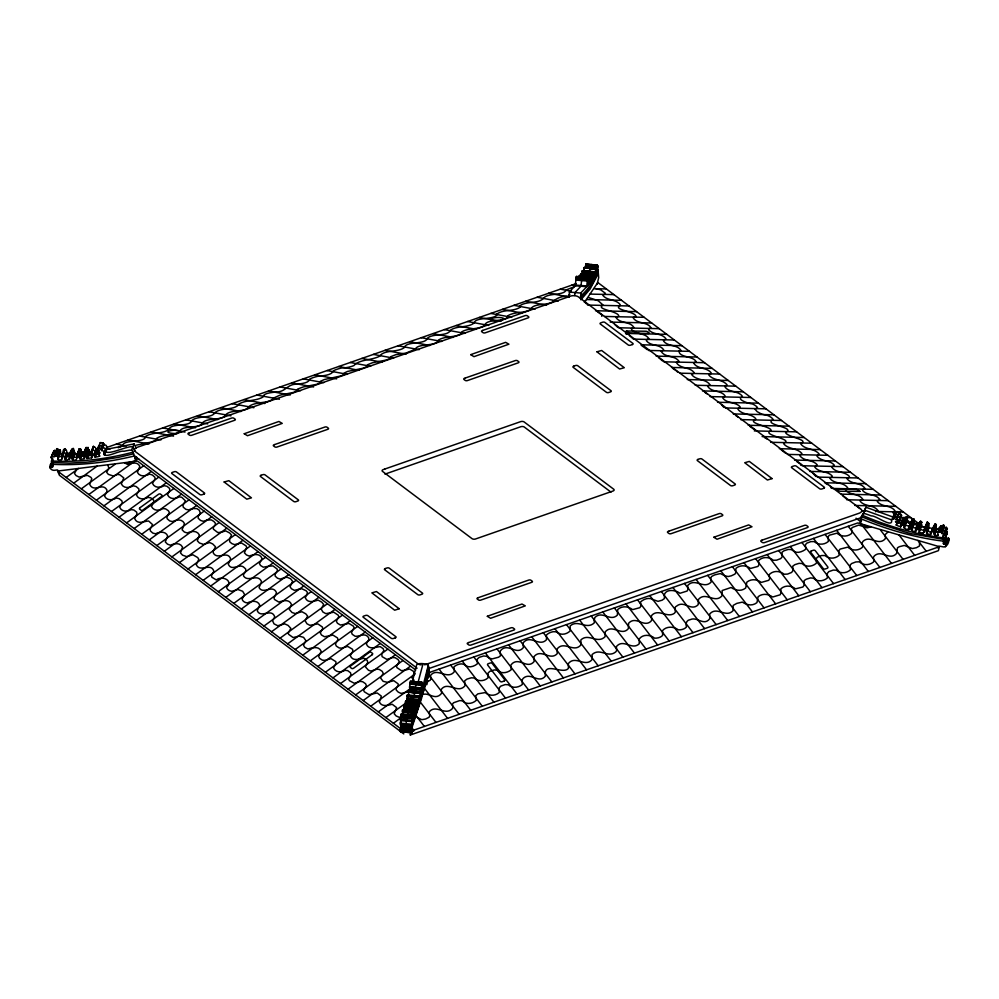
<?xml version="1.0" encoding="UTF-8"?>
<svg xmlns="http://www.w3.org/2000/svg" width="999" height="999" viewBox="0 0 999 999"><rect width="100%" height="100%" fill="white"/><g stroke="black" fill="none" stroke-linecap="round" stroke-linejoin="round"><path stroke-width="1.5" d="M413.211 718.631C413.486 713.136 412.662 717.494 412.562 715.446L400.961 714.372L400.849 716.47A4.908 0.937 -85.1 0 1 400.874 717.157L400.711 720.978A22.303 4.233 -85.1 0 1 400.611 721.54L400.574 721.765A4.233 0.799 -85.1 0 0 400.474 722.24L400.412 724.013A6.993 1.324 -85.1 0 0 400.487 724.487L400.636 725.574L412.337 726.385L411.95 732.654L413.536 729.307L413.648 731.256M402.522 714.847L402.622 711.937L414.173 712.886L413.249 718.443M407.13 700.062L407.292 699.075L418.843 700.374L418.706 701.048L407.068 700.074L407.093 701.735M405.569 701.423L405.557 703.658L417.095 704.645L417.095 702.409M590.896 268.132L591.645 264.498L591.695 265.16M595.691 270.592L595.691 268.893M918.568 524.975C921.777 515.934 922.027 527.372 916.757 527.26A9.778 8.242 22.5 0 0 916.807 527.884M593.843 271.94L593.656 277.984L592.769 279.62L592.532 274.6M95.067 455.369L94.006 455.482L97.353 449.4L95.08 457.167L97.577 456.743A40.897 34.478 22.5 0 0 99.875 456.106C99.813 454.87 95.979 454.17 99.95 453.184A14.997 12.637 22.5 0 1 99.95 452.622L96.304 451.985L99.388 450.462L97.84 448.464L100.687 448.676L101.611 450.524L103.284 450.986A2.048 1.723 22.5 0 1 103.933 451.536C101.985 460.939 119.368 449.85 123.951 451.273A213.424 179.945 22.5 0 1 129.945 450.099L132.28 450.437L134.465 456.168A91.808 77.41 22.5 0 1 135.564 460.789L131.094 461.963M97.515 449.063L99.413 447.789M99.5 445.229L98.739 445.804L99.4 446.191M413.998 712.637L414.148 710.639L402.622 709.652L402.522 710.551L414.061 711.45M417.445 702.697L405.606 701.148M418.931 695.941L418.668 697.09L407.08 696.141L407.38 694.929L418.931 695.941L419.23 700.549L420.229 696.927L419.942 691.633L420.929 694.342L421.441 692.319A40.897 7.767 -85.1 0 0 421.903 690.297L421.94 689.435L409.865 688.748L410.202 686.763M582.305 273.751L582.392 270.667L594.068 271.765C594.705 281.818 595.454 272.415 595.579 268.569L584.053 267.582L583.878 271.316M404.508 706.855L404.595 708.728M412.337 726.423L412.013 725.524A6.993 1.324 -85.1 0 1 411.938 724.987L412 723.226A4.233 0.799 -85.1 0 1 412.1 722.739L412.137 722.527A22.303 4.233 -85.1 0 0 412.237 721.965L412.4 718.206A4.908 0.937 -85.1 0 0 412.375 717.457L412.562 715.446M595.679 270.642C596.753 277.035 597.027 261.888 597.477 266.558A4.908 0.937 -85.1 0 0 597.502 267.257L598.026 265.709L597.839 269.842A22.303 4.233 -85.1 0 0 597.964 269.892L597.989 269.905A4.233 0.799 -85.1 0 1 598.114 269.892L598.264 271.154A6.993 1.324 -85.1 0 1 598.214 271.915L598.688 277.672L597.115 284.253M585.189 277.809L589.535 278.197L588.249 285.489A40.897 7.767 -85.1 0 1 587.737 285.826L587.624 282.979A14.997 2.847 -85.1 0 0 587.599 282.405L587.912 277.41L576.386 276.436L575.199 285.751L570.904 290.272A213.424 40.547 -85.1 0 0 569.592 291.646L568.893 297.115M584.278 269.131L584.053 267.582M587.912 277.41L586.725 286.725L582.429 291.246A213.424 40.547 -85.1 0 0 581.118 292.632L580.419 298.102M405.557 703.658L417.107 704.545C417.682 701.972 416.371 717.319 415.859 705.706L404.333 704.72L404.37 705.806M580.719 276.261L581.006 273.626L593.768 274.575M580.781 275.162L592.307 276.211L592.332 275.499L580.806 274.45L592.444 274.825M405.919 701.835L405.669 701.111M585.938 264.285L585.177 268.369M71.154 455.269L72.74 459.752M97.515 451.186L95.08 457.167M415.584 708.566L415.834 705.756L404.333 704.72L403.958 706.905L415.709 707.866L415.596 708.553L404.058 707.579L404.17 706.855L404.071 709.702M415.709 707.866L414.697 714.809L414.198 710.714M405.582 703.558L405.644 702.747L411.438 703.308M408.291 714.847L408.279 711.163M591.083 279.483L591.108 281.93L592.02 280.432A9.778 1.861 -85.1 0 1 591.97 279.483L592.307 276.136M415.559 708.041L404.058 707.579M920.866 523.001L921.553 524.475L919.092 532.392L923.251 533.204L925.511 528.071M921.553 524.475L919.092 532.392M570.342 629.62L570.292 630.744C567.469 633.903 561.588 635.689 558.016 632.742M405.656 705.606L405.669 702.747M412.013 725.524L400.487 724.487M85.452 454.82L88.262 447.564L85.577 455.107L86.364 455.507L88.886 449.637L89.96 451.848L86.838 458.416M408.379 710.152L408.291 710.963M417.52 703.234L417.869 703.883A9.778 1.861 -85.1 0 1 417.882 704.907L418.144 704.395M411.438 703.583L411.388 705.606M79.408 448.788L76.761 456.705L77.56 454.745M77.76 453.022C78.372 449.026 80.682 455.444 81.568 455.132A9.778 8.242 22.5 0 1 81.518 456.106L84.353 456.143M574.737 295.517L574.974 292.57L580.956 286.238L582.042 277.06M592.27 276.386L579.57 275.362L579.532 277.397M580.769 275.05L592.295 276.036M924.525 530.207C919.667 531.018 919.23 526.148 920.628 525.124C918.443 522.227 915.484 526.785 915.546 530.182A9.778 8.242 22.5 0 0 915.633 531.168C907.616 533.266 916.408 522.327 913.298 523.001M400.512 731.68L412.162 732.779L400.412 731.68L401.223 724.312M407.08 696.141L407.255 699.113M418.818 700.062L418.618 697.14M591.033 279.483L591.133 276.273L590.609 282.655L589.547 284.041L589.535 278.197M52.66 457.992L51.536 461.975A6.993 5.894 22.5 0 0 51.836 462.612L52.635 460.664M415.909 687.612L415.771 689.322L420.492 689.31M421.578 687.374L421.728 686.725A14.997 2.847 -85.1 0 0 421.853 687.287L421.453 689.772M800.711 465.272L800.773 464.385L796.553 461.388M72.165 449.001C67.92 463.686 68.644 450.886 72.989 448.526C76.336 450.162 65.784 462.325 73.514 448.576M71.616 449.625L72.477 450.124M78.322 455.219L80.594 449.263L79.77 448.751L77.348 454.595L79.633 458.042L82.78 452.21A9.778 8.242 22.5 0 1 82.73 453.184L80.257 459.365L84.515 458.753A1.324 1.111 22.5 0 1 84.178 458.166C85.727 457.604 83.167 455.007 84.316 453.359M405.969 701.86L406.131 703.308M924.112 532.192L924.637 528.196L927.072 522.265L928.458 522.927L925.598 530.019L927.109 533.853L931.105 534.565L930.656 533.341L934.452 524.975A2.048 1.723 22.5 0 1 934.564 524.65C935.301 522.277 937.424 526.436 935.539 525.911M402.522 710.614L402.597 712.212M575.324 285.065L586.863 285.951M409.84 710.551L409.952 707.704M413.124 696.041L412.849 698.301A3.322 0.637 -85.1 0 0 412.937 699.05L412.949 701.847M412.375 717.007L400.861 715.808M947.052 538.598C951.46 535.664 946.965 548.801 946.19 544.03C941.77 545.891 949.162 538.573 945.878 537.612A2.135 1.798 22.5 0 0 946.103 537.225L945.741 535.239A1.898 1.598 22.5 0 0 946.215 535.152L946.902 533.841L943.793 541.008A1.898 1.598 22.5 0 1 943.318 541.096L943.668 543.069A2.135 1.798 22.5 0 1 943.456 543.456L944.617 544.455M78.771 456.943L81.194 451.098L80.594 449.263M408.416 692.394L408.454 690.609L419.942 691.633M925.561 526.773L925.598 527.747M926.76 524.075L927.072 522.265M576.136 278.309L576.386 276.436M101.611 450.524L104.033 444.667L103.109 442.819L100.275 442.607L97.665 449.3M585.289 277.123L585.364 275.786L585.002 277.647M407.405 694.954L407.367 696.803M588.199 271.253L588.074 274.238M593.893 271.878L582.305 270.991M412.55 716.196L400.799 715.097M589.61 272.178L589.835 268.119M402.585 710.289L414.086 711.35M51.361 461.088L51.998 460.502A4.233 3.571 22.5 0 1 52.472 460.314L52.672 460.214A22.303 18.806 22.5 0 0 53.159 459.952L51.036 457.592L53.546 451.635A2.035 1.711 22.5 0 1 53.734 451.011L54.808 450.387L56.381 451.111M420.229 696.84L417.357 696.478M588.086 274.3L587.999 275.2M409.977 686.288L409.578 687.399L410.377 681.281L421.903 682.255L422.839 686.488L426.823 671.078A213.424 40.547 -85.1 0 1 428.047 666.321C429.957 663.473 416.158 662.3 416.521 665.334A213.424 40.547 -85.1 0 0 415.297 670.092L412.187 682.267M409.54 687.25L421.103 688.386L421.678 684.852L421.353 683.753L409.777 682.754M580.781 274.912L592.345 275.649M409.827 708.066L409.952 707.379M407.117 698.888L418.668 699.725M580.719 275.886L585.039 276.248M936.413 525.174L933.453 532.042L935.826 524.338M415.684 706.393L404.12 705.519L415.634 706.73M421.59 687.362L421.103 688.386M925.324 529.27L924.787 529.945M580.881 274.138L592.419 275.062M831.355 488.224L830.394 486.413M579.233 277.16L579.62 275.374M406.905 715.808L407.417 714.772M925.598 529.895L928.458 522.927M918.593 528.721L919.08 529.433L918.993 527.484L921.415 521.628L918.431 528.858L919.13 530.332M408.703 695.791L408.616 692.12L420.217 693.518M87.4 457.967L89.685 451.585L86.788 458.541L91.658 457.817L91.92 454.42L90.534 453.384L93.357 446.341L94.58 447.003A2.11 1.773 22.5 0 1 95.342 447.589L96.603 449.675M57.83 459.353C65.971 463.911 60.09 445.417 66.121 449.7A2.048 1.723 22.5 0 1 66.246 450.049C68.931 454.17 61.463 465.709 70.267 457.629M67.77 452.797L67.408 453.908L70.255 453.971M80.257 459.365L80.307 459.028A9.778 8.242 22.5 0 0 80.345 458.054L80.032 457.667M418.768 700.474L407.242 699.487L418.781 700.386M919.23 528.558L921.74 521.965L918.843 528.858M921.74 522.589L921.265 523.014M924.637 528.196C928.346 529.982 926.061 532.904 928.496 523.189M938.236 535.327C936.35 529.62 940.896 534.565 941.545 529.895M579.432 276.011L590.983 276.898M415.572 707.317L404.058 706.243M582.267 273.339L593.806 274.238M408.391 712.424L402.659 711.95M580.968 273.813L593.831 274.725M893.843 517.869L894.58 517.282C901.061 516.121 891.021 525.811 899.849 511.7L896.265 512.012L893.755 518.981L892.095 519.168A2.048 1.723 22.5 0 0 891.483 519.605C893.805 529.458 875.611 515.072 871.353 515.921A213.424 179.945 22.5 0 0 865.259 513.723L862.936 513.661L861.063 519.043A91.808 77.41 22.5 0 0 860.214 523.501L861.987 524.325M896.265 512.012L896.178 513.124L894.53 513.311A2.048 1.723 22.5 0 0 893.905 513.748L893.643 515.646M401.261 714.859L401.523 713.86L413.049 714.847M405.694 700.936L418.756 702.122L418.219 704.133M944.455 539.635A6.993 5.894 22.5 0 0 944.704 539.035L944.167 537.487A4.233 3.571 22.5 0 0 943.68 537.2L943.468 537.075A22.303 18.806 22.5 0 1 942.969 536.725L944.879 534.602A2.035 1.711 22.5 0 0 944.654 533.941L941.657 533.416A4.908 4.133 22.5 0 1 941.657 532.729L943.705 525.137L940.733 531.843M586.513 276.211L586.675 274.325M410.065 690.709A40.897 7.767 -85.1 0 0 410.377 689.31L410.414 688.448L421.403 689.61M592.245 277.247L579.383 276.111M910.813 528.346L914.322 519.105L910.813 528.833L911.837 528.858L914.272 523.001M912.661 520.204L911.45 523.139L910.926 521.715L913.261 522.052L912.736 523.826A3.322 2.81 22.5 0 1 912.474 524.687C911.338 526.098 913.086 525.449 912.924 526.723A1.324 1.111 22.5 0 1 912.611 527.247L916.682 528.521M79.158 448.901L76.548 455.806M408.429 691.72L419.992 692.544M70.23 455.282L69.455 459.577M428.396 664.997C425.462 684.902 418.743 704.832 411.913 723.988M76.848 456.655C77.897 456.218 76.698 462.225 72.777 459.777L75.2 453.933L77.323 453.871M428.758 666.495L420.679 699.425A199.251 37.862 -85.1 0 1 418.968 705.344L412.088 725.212M79.383 450.312L79.133 449.175M415.447 687.399L416.146 681.768L416.371 682.717M422.177 695.878L429.458 672.439L857.804 522.939L939.385 546.69L938.423 550.661L410.302 735.002L410.939 732.354M428.546 677.697L429.108 675.411M426.823 684.727L427.772 680.856M428.946 667.969L421.628 698.164L412.387 726.273M412.3 727.409L400.774 726.435M417.957 682.754L422.777 664.785M902.047 524.862L902.646 523.401A2.11 1.773 22.5 0 1 903.383 522.939C905.693 524.063 907.354 521.79 907.005 517.37C905.269 518.244 900.324 530.581 909.102 529.57M903.258 521.928L903.87 520.479A2.11 1.773 22.5 0 1 904.607 520.017L905.856 519.58L905.693 521.278M904.445 519.08C897.202 520.429 902.06 533.229 905.082 517.557A2.11 1.773 22.5 0 1 905.818 517.082L907.017 516.633L904.582 522.489M418.606 701.061L418.718 702.035M408.067 698.239L407.692 699.575L407.679 697.664M421.353 683.753L421.903 682.255M860.913 517.007L859.764 521.028L856.018 518.219M941.558 532.167L944.043 525.349M69.568 455.706L70.242 456.181L69.418 457.242M907.492 517.944L906.655 518.369M410.302 735.002L411.201 732.067M942.669 536.525L943.88 533.591M413.986 711.975L402.46 710.988L413.973 712.037M70.692 453.059C73.014 447.852 71.791 460.214 77.51 456.78M410.065 684.153L421.59 685.139M592.719 274.9L580.894 273.888M91.658 457.817L92.47 455.869M864.023 511.101L865.958 507.267L867.694 507.867A213.424 179.945 22.5 0 1 873.775 510.077L892.994 517.007M51.811 462.662L52.235 463.948L53.484 464.248M943.431 543.518L945.853 537.674M404.907 708.828L405.132 708.166M65.322 448.638L62.138 455.307L65.147 449.038M909.04 529.433C908.103 526.111 912.05 523.738 912.199 518.731C916.545 518.668 912.961 527.36 909.777 524.587M56.144 455.432C56.194 449.587 61.876 447.252 60.315 453.583M401.024 721.266L400.387 723.001M401.049 730.956L400.587 731.855M400.562 724.238L401.136 722.714M911.525 527.897L913.685 521.765M913.948 522.052L913.161 522.827M900.599 524.962L900.711 526.885L898.151 525.924A40.897 34.478 22.5 0 1 895.816 524.887C898.663 524.475 904.245 508.179 897.864 515.559M914.347 523.126L914.135 523.788A1.324 1.111 22.5 0 1 913.823 524.313L918.069 525.324A9.778 8.242 22.5 0 1 917.969 524.338L918.069 523.888M905.044 523.838L903.708 524.762M400.786 726.373L412.325 727.322M51.036 457.592L51.111 457.592A2.035 1.711 22.5 0 1 51.311 456.855L54.495 450.399M52.06 456.243L54.258 456.893A4.908 4.133 22.5 0 0 54.258 456.156L56.955 448.613L57.717 449.25L55.132 455.432L55.744 456.418L57.842 455.769L57.892 459.44L60.302 453.521L62.987 453.671M54.72 454.632L57.38 448.638M55.132 455.432L57.567 448.751M59.478 473.576C58.067 472.714 58.953 468.856 55.944 470.117C50.287 471.615 47.652 465.971 52.348 461.863M55.257 454.77L57.692 448.913M50.025 467.894L52.547 461.825M50.325 466.733L51.923 467.432L53.147 464.51M57.505 455.494L59.94 449.637M62.075 456.006L64.798 449.213M62.4 456.855L63.611 453.933M61.563 459.503L62.325 457.642M62.974 454.557L63.686 455.544A2.048 1.723 22.5 0 1 63.824 455.894L64.798 458.529L67.32 452.647M64.798 458.529L67.695 452.647M64.96 459.802L66.558 455.719L65.035 452.972A2.048 1.723 22.5 0 0 64.898 452.622L63.699 452.072M66.571 455.894L67.383 453.946M69.306 455.669L71.728 449.812M69.181 455.469L72.715 448.726M69.555 456.356L70.417 454.42M70.779 453.434L72.04 450.524M69.955 454.782L73.114 448.439M70.617 454.295L73.289 448.613M71.404 457.13L73.576 449.687M71.641 457.005L73.938 450.686M71.853 458.616L74.7 452.497L74.088 450.824M71.891 458.853L74.7 452.497M77.61 454.508L80.107 448.676M77.735 454.695L80.17 448.851M76.748 457.592L77.56 455.644M77.91 454.82L80.444 448.976M78.159 454.895L80.544 448.988M78.397 455.569L80.844 449.538M78.559 455.681L80.994 449.837L78.559 455.956M78.571 456.343L81.181 450.237M78.846 456.531L81.269 450.686M79.371 457.892L81.793 452.035L81.194 451.098M79.633 458.042L82.642 451.748M80.32 457.754L82.742 451.91M83.566 453.658L86.001 447.577L88.262 447.564M82.692 453.509L83.716 453.434L86.151 447.577M85.902 453.484L84.328 453.733L86.751 447.877M84.553 453.883L87.15 447.864M84.328 457.617L85.14 455.669M84.391 457.629L85.24 455.644M85.864 455.469L88.324 447.639M86.126 455.631L88.786 449.65M87.462 457.53L86.601 455.606L89.036 449.75M90.659 453.608L91.471 451.66M92.345 451.011L93.406 447.34M90.784 453.846L93.469 447.215M91.746 457.679L92.557 455.731M94.006 455.482L96.066 449.238M96.304 451.985L98.739 445.804M97.615 454.22L98.501 452.21L97.715 454.17M100.687 448.676L103.109 442.819M98.651 454.12L99.463 452.172M101.461 449.388L103.896 443.544M103.759 454.57L106.818 447.352L106.356 445.679A2.048 1.723 22.5 0 0 105.719 445.142L104.033 444.667M104.47 455.044L106.905 449.2L126.374 445.429A213.424 179.945 22.5 0 1 132.38 444.243L134.091 443.943L136.239 448.126M131.656 449.8L134.091 443.943M135.34 460.939L136.776 457.854A91.808 77.41 22.5 0 0 136.576 456.93M135.564 460.789L136.776 457.854M865.958 507.267L863.498 513.186A91.808 77.41 22.5 0 0 863.074 515.172M860.214 523.501L861.438 520.566A91.808 77.41 22.5 0 1 861.575 519.68M893.755 518.981L897.015 511.426M896.328 519.48L897.139 517.532M897.976 523.389L896.94 523.101L898.113 520.991M897.876 523.314L898.551 520.279M899.5 519.418L899.762 517.357M896.94 523.101L895.566 521.94A14.997 12.637 22.5 0 0 895.541 521.366L899.025 521.578L901.573 515.172M900.711 526.885L901.51 524.937M901.51 525.287L904.095 519.405M904.582 523.476L906.955 517.494M904.869 524.125L907.429 518.044M904.107 527.897L906.592 519.617M904.17 528.009L906.493 522.002M908.303 528.596L911.687 520.704L912.549 520.479M908.566 528.384L910.589 523.513M910.976 522.689L911.787 520.741L910.876 523.039M909.402 526.648L910.464 523.638L909.664 525.961M909.852 526.635L910.663 524.687M910.988 525.174L913.336 519.218M911.138 525.249L913.461 519.38M911.3 525.149L913.835 519.28M910.876 528.858L913.81 521.903M911.463 529.058L913.948 523.214L918.481 523.364M918.181 527.147L920.529 521.241L916.258 530.294L918.256 523.988M915.708 531.505L918.693 524.438M916.52 530.182L920.042 521.478M920.953 521.278L918.368 527.222M919.08 529.433L921.415 523.513M924.874 528.196L927.472 522.202M923.675 531.855L927.534 522.215M925.761 527.085L923.201 533.166M924.874 529.807L928.009 522.627M925.723 528.533L928.096 522.639M925.798 528.671L928.221 522.814M926.31 529.682L929.045 523.713M926.473 531.218C929.307 528.209 927.721 524.35 928.67 523.813M926.572 533.566L928.995 527.722L928.895 525.374M930.656 533.341L933.328 527.347M930.906 533.204L933.615 527.46M931.193 533.316L932.03 530.831A2.048 1.723 22.5 0 1 932.142 530.506L935.314 523.726M933.391 530.194L935.576 524.263M933.453 530.869L936.15 524.675M933.703 530.844L936.213 524.687M938.198 535.339C929.919 536.588 939.035 529.557 935.501 526.161M934.552 534.94L936.538 528.571M938.348 531.505C937.224 525.262 946.165 524.4 941.77 528.933M940.571 531.755L943.281 525.087M941.682 533.466L944.08 527.559A4.908 4.133 22.5 0 1 944.08 526.873L943.968 526.236M943.855 533.191L946.29 527.335L947.089 528.084A2.035 1.711 22.5 0 1 947.314 528.746L944.892 534.702M944.167 540.022L943.356 541.97L944.305 540.059M945.566 530.993A22.303 18.806 22.5 0 0 945.903 531.218L946.016 531.293A4.233 3.571 22.5 0 1 946.59 531.63L947.264 532.33L944.879 540.147A2.135 1.798 22.5 0 1 944.667 540.534L945.841 541.533L947.551 541.271L946.627 543.781L949.038 539.31M943.481 543.956L945.903 538.099M943.58 543.993L946.003 538.136M945.991 543.956L948.413 538.099M946.19 544.03L948.613 538.174M938.148 548.201C937.649 543.056 945.866 550.349 946.265 544.53M411.401 703.246L411.326 704.145L411.476 701.398L405.881 701.335M598.151 272.003L591.083 285.751A199.251 37.862 -85.1 0 1 589.285 288.261L580.469 297.827M598.239 270.142C593.831 279.608 588.923 289.473 580.506 296.004M597.939 274.3L590.084 289.086L580.894 299.812M911.263 527.622L911.912 525.424M56.643 448.776L56.656 450.099M54.158 454.745L55.145 454.595M406.593 732.005L406.256 724.974A6.993 1.324 -85.1 0 1 406.181 724.5L406.243 722.739A4.233 0.799 -85.1 0 1 406.331 722.252L406.381 722.04A22.303 4.233 -85.1 0 0 406.468 721.478L406.643 717.657A4.908 0.937 -85.1 0 0 406.618 716.97L406.73 714.859L406.88 715.696M933.153 527.347L933.541 528.708L929.107 527.772M584.14 267.957L595.804 269.031M862.274 516.121L864.734 510.202L891.77 519.93M582.504 270.804L582.792 274.188M86.001 447.577L86.426 448.514M898.551 512.787L899.849 511.7M901.597 515.509L900.449 515.297M899.025 521.578L896.54 519.355M273.489 398.114L279.882 395.179L293.519 392.407L297.19 390.846L297.59 389.073L303.284 386.938L317.22 384.215L320.529 382.729L320.329 381.356L324.338 379.533L340.896 375.949L344.305 374.413L344.081 373.102L347.565 371.428L362.912 368.269L367.07 366.608L367.395 364.835L372.19 362.837L386.338 360.015L390.484 358.291L390.709 356.718L395.704 354.72L405.994 353.059L415.284 349.275C417.669 342.969 435.314 346.928 438.324 340.547L438.536 339.947C445.729 335.739 454.607 337.974 461.713 333.454L461.625 331.955C468.756 327.51 477.834 330.07 484.827 325.249C486.113 318.768 502.972 322.09 507.692 317.27L507.717 315.809C514.922 311.376 523.851 313.686 531.043 309.253L531.068 308.703C533.866 303.259 546.528 305.494 552.235 302.11C555.719 299.2 559.952 296.228 566.071 296.416M229.608 538.761L229.695 541.783L231.88 543.606L234.528 544.63L238.249 543.668M291.833 583.441L292.595 581.293L290.597 578.746L287.038 577.235L284.328 577.759M584.515 302.21L597.814 282.517L924.974 528.234M57.655 449.6L58.167 450.561M306.668 594.992L307.492 592.532L306.144 590.784L301.686 588.686L299.35 589.148M261.251 560.414L261.988 558.429C259.977 552.897 253.409 554.408 249.226 556.068L246.478 554.982L244.393 552.809L246.741 547.415L246.104 545.916L241.633 543.056L238.286 543.631M932.754 529.895L933.241 527.909A2.048 1.723 22.5 0 1 933.353 527.584L934.102 526.66L934.614 527.26M51.923 467.432L53.047 466.633A2.135 1.798 22.5 0 1 52.81 466.208L53.047 464.285A1.898 1.598 22.5 0 1 52.572 464.11L51.548 463.811L51.436 465.147M76.486 469.792L74.45 473.439L76.086 475.574L79.058 477.06L87.375 475.337L90.872 477.31L91.833 478.658L89.66 484.153L90.547 485.851C95.192 491.858 102.81 482.517 106.868 489.922L106.93 491.733L104.483 496.003C106.856 500.924 112.462 500.274 116.408 498.014L119.181 498.663L121.89 500.886L122.29 502.697L119.618 507.042C121.428 511.9 127.285 511.975 131.119 509.627L133.779 509.965L136.651 512.137L137 514.11L134.628 518.518C137.437 525.112 143.881 521.128 148.626 521.016L152.585 524.612L150.187 529.083L150.35 530.906L152.797 533.079L155.532 533.803C159.49 531.68 165.672 530.993 167.707 536.001L165.272 541.92L167.495 544.168L170.317 545.179C174.438 543.506 179.832 542.257 182.555 547.102L180.507 552.971L182.58 555.182L186.713 556.618L192.894 554.782L197.702 557.567L198.826 559.365L196.241 564.522C199.875 573.276 210.789 561.813 213.911 571.303L211.476 575.611L211.838 577.185L216.271 579.932C222.003 575.249 233.891 580.606 226.573 587.35A10.739 6.756 -23.2 0 0 231.805 591.296L237.937 589.497L242.657 591.271L244.63 594.517L242.095 599.025A10.739 6.756 -23.2 0 0 247.352 602.946C251.336 600.799 257.754 600.049 259.777 605.194L257.218 610.689C260.951 618.98 271.591 607.38 274.762 616.945L272.527 620.666L274.001 623.838L277.734 625.736L284.765 623.9L288.112 625.411L290.859 628.371L288.286 632.904L288.549 634.278L293.107 637.549L299.126 636.088L303.571 637.362L305.956 640.734L303.496 645.204L304.807 647.315L307.817 648.975C312.175 647.901 319.006 645.604 321.203 651.36L318.631 656.306L319.58 658.341L322.477 660.189L324.95 660.339L331.031 658.641L335.839 661.625L336.051 663.511L333.479 667.869C335.527 672.464 341.171 672.789 344.98 670.317L347.652 670.616L350.537 672.777L350.961 674.75L348.589 679.145L349.45 680.706L354.27 683.279L360.189 681.38L362.637 681.705L365.597 683.741L366.433 685.801L363.636 690.197L364.298 691.77L368.968 694.655L377.222 692.981L381.306 696.103L380.482 699.125M932.542 530.257C926.972 536.987 928.221 522.552 925.848 526.023M943.106 525.162L943.156 525.998M940.559 531.156L941.67 531.318M63.536 452.235L63.449 453.658M291.795 583.466L290.022 586.7L291.446 588.748L294.355 590.334L299.3 589.185M261.201 560.451L259.403 563.473L260.502 565.471L263.311 567.195L268.606 566.233M306.618 595.017L305.244 597.752C307.779 603.646 313.798 601.298 318.169 600.112L321.828 602.197L323.688 604.47L321.129 608.978L322.914 612.025L325.836 613.636L333.791 612.225L338.311 615.259L338.786 616.77L336.313 621.203L337.45 623.264L340.434 625.049L348.926 623.426L353.421 626.186L354.058 627.784L351.473 632.305L352.247 634.303L355.107 636.238C359.652 636.863 364.922 632.192 368.519 637.549L368.943 639.472L366.283 643.831C368.818 650.349 375.474 647.065 380.157 646.615L383.154 648.638L383.853 650.636L381.718 653.796L382.093 656.63L386.85 659.39L392.757 657.542L395.129 657.704L398.089 659.54L399.275 661.65L396.478 666.096L396.915 667.619L401.473 670.716L404.895 670.217M903.233 522.015L901.872 521.965L901.885 523.064M90.534 453.384L90.872 452.21L92.158 452.859A2.11 1.773 22.5 0 1 92.919 453.446L93.644 455.094M380.457 699.15L379.295 701.935C381.88 707.329 387.837 705.331 392.22 704.27L396.64 707.617L394.18 713.748L396.141 715.958L399.001 717.207L401.323 716.907M229.67 538.723L231.543 535.052L229.745 533.041L225.737 530.906L221.216 532.255M941.582 529.02C941.682 530.182 937.599 527.06 939.285 531.018M584.353 302.048L585.664 300.774M903.084 519.03L903.133 521.028L900.586 520.079A40.897 34.478 22.5 0 1 899.849 519.755M945.366 546.753L946.515 545.267M912.199 518.731L912.636 519.892M64.46 449.45L64.448 450.099M66.159 477.485L78.621 468.431M73.714 483.166L97.153 466.108M81.281 488.848L115.06 464.273M88.836 494.517L134.191 461.526M96.379 500.187L143.719 465.746M103.921 505.856L151.261 471.416M111.488 511.538L158.829 477.097M119.043 517.207L166.383 482.767M126.598 522.877L173.926 488.436M134.141 528.546L181.481 494.105M141.721 534.24L189.048 499.8M149.263 539.897L196.603 505.457M156.806 545.566L204.146 511.126M164.36 551.248L211.701 516.808M171.903 556.905L219.243 522.477M179.47 562.599L226.81 528.159M188.024 569.018L235.364 534.577M195.592 574.7L242.932 540.259M203.134 580.369L250.474 545.929M210.702 586.038L258.029 551.598M218.232 591.708L265.572 557.267M225.786 597.377L273.127 562.937M233.766 603.371L281.106 568.931M241.321 609.04L288.661 574.6M248.863 614.71L296.204 580.269M256.418 620.379L303.758 585.951M263.961 626.048L311.301 591.608M271.541 631.743L318.868 597.302M280.082 638.161L327.422 603.721M287.65 643.843L334.99 609.402M295.192 649.512L342.532 615.072M302.759 655.182L350.087 620.741M310.289 660.851L357.63 626.41M317.844 666.52L365.184 632.08M325.412 672.202L372.752 637.762M332.967 677.871L380.294 643.431M340.522 683.553L387.849 649.113M348.064 689.21L395.404 654.782M355.632 694.904L402.972 660.464M363.174 700.561L410.514 666.121M370.716 706.231L415.222 673.863M378.271 711.912L410.876 688.186M385.839 717.594L405.582 703.234M393.394 723.264L400.861 717.831M897.639 515.234L898.638 514.635L895.803 514.36L894.967 516.058L893.306 516.246A2.048 1.723 22.5 0 0 892.694 516.683L892.557 518.843M568.968 295.017L569.855 294.468M55.469 453.958L53.596 453.309L52.522 453.933A2.035 1.711 22.5 0 0 52.335 454.557L52.672 454.957M887.699 532.242L884.927 534.815L885.589 537.549L884.952 539.123C877.746 546.303 870.304 534.515 862.961 541.383L862.05 543.081L862.886 546.166L862.137 547.552C857.679 551.098 851.935 550.686 847.789 547.152L840.147 549.075L838.81 550.711L839.16 555.307C835.102 558.916 829.02 559.14 824.949 555.556L821.74 555.519L817.407 557.13L816.046 558.941L816.658 562.275L815.996 563.536C811.912 566.858 805.956 567.32 802.085 563.536L799.088 563.336L794.892 564.647L792.806 566.108L792.869 570.754L791.583 572.464L787.587 574.075L784.215 574.238C780.007 570.941 774.225 570.317 769.854 573.938L769.118 575.324L769.73 578.546L768.768 580.294L761.35 582.405C757.03 579.258 751.385 578.583 746.877 582.092L745.679 588.024C740.958 591.77 735.514 590.397 731.093 587.499L722.177 590.521L722.09 595.679C715.022 604.183 705.719 591.108 698.488 599.375L698.176 604.682C691.196 611.863 684.165 599.987 676.798 605.981C673.963 606.992 675.124 609.877 675.424 611.925L674.375 613.311C667.02 618.556 658.079 607.804 651.36 615.771L651.673 620.104L650.786 621.453C643.481 627.809 635.913 615.284 628.583 623.289L628.359 628.646C621.403 636.838 612.399 623.351 605.182 631.917L605.044 636.75C597.34 644.38 588.548 632.642 580.856 639.934L581.018 644.717C574.163 653.583 564.11 640.134 557.105 648.975L557.23 653.646C550.024 661.4 541.071 647.926 533.953 656.718L534.128 661.525C527.422 669.617 519.742 657.292 512.337 663.423L510.839 665.184L511.163 669.792C507.267 673.101 501.098 674.038 497.227 670.217L494.23 669.929L489.772 671.378L487.987 673.164L488.049 677.809C484.078 681.505 478.046 681.643 474.1 678.009L471.341 677.797L466.97 679.095L464.622 680.893L465.109 685.589C458.104 694.617 447.564 680.419 441.146 689.622L441.708 692.844L440.709 694.367C434.79 700.037 429.545 692.944 423.514 694.255M601.798 316.346L602.022 315.022L597.452 311.763M947.389 528.871L946.49 529.308M898.551 520.816L899.088 520.392M899.6 517.981L900.299 517.457M426.873 681.917L430.132 680.307L430.994 678.796L430.432 675.624C436.938 666.583 447.452 680.719 454.42 671.565L453.946 666.857C457.055 664.223 462.3 662.424 465.684 665.509M918.568 525.099L917.07 529.333M945.766 532.005L946.09 531.668A2.035 1.711 22.5 0 0 945.866 531.006L942.869 530.494A4.908 4.133 22.5 0 1 942.869 529.795C943.543 528.596 941.52 527.11 941.945 528.921M404.982 670.167L409.602 668.98L413.461 671.328L414.323 673.713L412.237 676.66L412.187 678.234L414.061 680.282M940.771 525.649L940.496 528.096M192.233 508.641L188.524 509.915L185.839 509.315L183.254 507.18L182.967 505.319L185.414 500.861L181.706 497.24L179.108 496.89C175.275 499.263 169.755 499.475 167.495 494.792L169.743 490.422L169.63 488.486L166.945 486.251L164.248 485.701C160.302 487.849 154.57 488.261 152.46 483.341L155.045 479.008L154.87 477.247L152.435 475.037L149.588 474.113C145.542 476.048 140.047 477.322 137.375 472.352L139.848 466.371C137.075 460.876 131.643 463.673 127.373 464.31L124.625 462.899M207.243 520.042L203.309 521.303L200.524 520.429L198.164 518.194L198.189 516.358L200.349 513.386L199.3 510.227L196.828 508.578L192.27 508.616M897.626 516.483L900.361 518.094L899.712 518.381M284.29 577.784L280.17 579.07L277.485 578.221L275.187 576.123L275.062 574.363L277.472 570.541L277.098 569.005L272.964 565.896L268.644 566.196M70.38 456.755L66.171 456.868M909.165 523.264L909.939 522.477L907.092 519.842M118.244 447.802L122.74 445.716C123.152 438.823 145.33 443.544 145.654 436.363C152.735 431.83 161.726 434.228 168.731 429.707C170.854 422.34 189.785 427.659 191.983 420.417C197.702 415.372 211.9 418.793 215.135 412.437C221.803 407.305 232.68 410.552 238.599 404.882M207.293 520.004L211.376 519.917L213.873 521.466L215.409 523.301L215.359 524.75L213.361 527.46L213.374 529.158L217.757 532.529L221.054 532.342M106.606 447.515L576.261 283.591M384.94 474.138L520.879 426.698A2.635 1.324 -1.6 0 1 524.113 426.91L610.963 492.107M428.321 668.731L859.752 518.131A5.982 3.009 -1.6 0 0 861.962 515.546M412.712 730.519L939.385 546.69M136.251 445.179L151.398 442.07L156.855 439.735L156.606 438.336C163.686 433.866 172.69 436.288 179.633 431.693C181.756 424.388 200.724 429.657 202.872 422.415C208.366 417.22 223.314 421.041 226.011 414.423C231.631 409.153 245.891 412.849 249.101 406.418C255.669 401.198 269.418 403.971 273.501 398.126M875.524 511.75L877.971 510.551C873.663 504.47 865.047 506.918 860.364 501.486L860.127 500.499L862.849 499.363C858.853 493.194 850.274 495.454 845.604 490.309L845.416 489.273L847.814 487.987C843.518 481.555 834.078 484.44 829.769 478.159L832.292 476.898L832.117 475.911C827.459 470.641 818.943 472.939 814.709 466.97L817.17 464.785C812.624 459.328 804.108 461.588 799.799 455.669L801.947 453.558C797.152 447.777 788.211 449.587 783.591 443.631L783.79 442.994C794.555 439.348 760.763 434.952 770.716 430.856L771.016 430.282C771.49 426.66 745.654 422.989 755.806 419.33L755.656 418.531C750.911 413.174 741.42 415.134 737.712 408.803L740.234 407.005C735.714 401.373 726.81 404.021 722.627 397.777L725.274 396.203C721.365 389.785 711.563 392.807 707.617 386.188L710.064 384.79C705.544 378.434 696.078 380.694 691.495 374.4L694.168 373.139L693.93 372.377C689.472 366.583 680.182 369.093 676.41 362.562L678.983 361.313C674.837 354.982 665.022 358.029 661.138 351.323L663.823 350.062C660.002 343.856 651.086 346.503 646.603 340.971L646.278 339.885L649 338.748C645.067 332.617 636.688 334.702 631.93 329.895L631.38 328.696L633.89 327.435C629.795 320.816 619.954 323.988 615.921 317.37L618.818 316.271C618.993 311.051 594.617 309.428 603.071 305.057L598.214 300.736L588.586 297.515M679.07 351.124C678.858 357.704 693.281 355.756 696.128 361.663L693.568 362.924C697.302 369.48 706.618 366.97 711.076 372.739L711.313 373.514L708.653 374.762C713.186 380.956 722.327 378.896 727.072 384.852L724.75 386.526C728.708 393.057 738.086 390.284 742.394 396.291L742.07 396.903C735.689 399.45 749.412 403.883 752.259 403.871A10.739 3.409 16 0 1 757.529 407.804L754.894 409.066L757.192 411.675L761.588 414.086L767.806 415.534A10.739 3.409 16 0 1 773.039 419.468L772.489 419.967C764.997 424.2 787.437 426.673 787.786 430.094L788.136 431.006L785.601 432.205C785.439 436.763 809.764 439.697 801.136 443.281L800.686 443.831C805.119 450.049 814.347 448.052 819.105 453.958L816.957 456.081C821.303 461.963 829.832 459.702 834.34 465.209L831.805 467.195C835.888 473.214 844.654 471.141 849.275 476.323L849.412 477.285L846.927 478.571C851.298 484.802 860.726 481.93 864.984 488.411L862.524 489.685L862.861 490.796C867.544 495.816 876.098 493.581 879.994 499.787L877.234 500.911L877.621 501.96C882.329 507.28 890.933 504.832 895.141 511.001L892.594 512.162L894.629 514.81M574.338 286.663L566.308 289.897C563.573 296.154 547.427 292.445 543.419 298.426M133.142 452.147C106.581 459.178 78.971 462.375 51.498 460.964M133.554 453.821L118.119 457.455L93.444 461.326A199.251 167.994 22.5 0 1 85.19 462.325L69.381 463.074L52.16 462.562M135.052 458.379L136.551 458.017M98.789 453.821C95.579 454.895 96.191 452.285 94.131 450.524A2.11 1.773 22.5 0 0 93.369 449.925L92.145 449.263L91.871 450.686M127.298 462.849L129.833 462.262M877.122 511.451L903.383 512.012M870.791 526.985L866.957 527.834L862.999 526.398M134.365 455.981C107.904 462.412 80.657 465.646 53.422 464.348M408.566 690.684L409.103 692.12M93.357 446.341L93.406 447.077M679.083 351.124L680.981 350.412C677.085 344.218 668.156 346.865 663.673 341.246L663.473 340.234L666.133 339.061C662.1 332.967 653.708 335.09 648.963 330.145L648.563 329.021L651.036 327.759C646.877 321.191 637 324.375 633.091 317.67L635.976 316.571C636.026 311.463 611.863 309.79 620.204 305.457L620.317 304.832C616.096 298.826 607.28 301.024 602.872 295.417L605.444 293.331L600.611 289.785L595.579 288.611M97.502 451.423L98.377 451.261M569.305 296.029L566.121 296.416M91.558 452.335L89.211 452.697M92.395 454.932C87.163 457.192 89.061 453.983 86.676 451.573C88.124 450.099 83.117 450.212 85.39 452.01M135.652 459.178L138.699 458.741M402.56 731.093L403.758 733.903L59.403 475.262L57.605 471.066L137.475 461.051L415.721 670.029M408.416 691.77L401.049 693.418L398.276 692.132L396.216 690.034L396.166 688.423L398.289 685.426L398.077 683.803L393.756 680.681L387.525 682.367L383.141 681.33L380.444 677.834L383.254 673.426L382.217 671.328L379.245 669.405L376.848 669.18L370.929 671.066L368.469 670.242L365.372 666.82L367.794 662.387L367.22 660.401L364.273 658.316C359.553 658.541 352.897 662.15 350.262 655.556L352.897 651.198L352.547 649.275L347.714 646.415L341.67 648.139L339.198 647.964L336.313 646.078L335.427 644.055L338.024 639.497L337.45 637.911L332.979 635.102L324.5 636.738L321.503 635.014L320.279 632.929L322.764 628.483L322.327 626.972L317.819 623.9L309.852 625.312L306.93 623.738L305.082 620.679L307.655 616.133L305.806 613.861L301.96 611.738L295.229 613.561L292.033 612.512L289.198 609.315L291.558 604.67C289.423 598.838 283.117 600.611 278.796 602.085L274.475 599.462L273.988 597.926L276.523 592.769C272.739 583.678 263.237 595.129 259.041 587.549L261.463 582.03L261.139 580.781C257.08 573.638 248.052 582.529 243.606 576.086L243.444 574.6C244.93 572.689 247.602 569.68 244.368 567.732C239.523 562.499 231.743 572.14 228.259 564.123L230.707 559.003C227.472 549.787 217.432 560.689 213.262 552.872L213.299 550.836L215.559 546.84L212.75 543.968L209.703 542.557L203.521 544.393L199.413 542.981L197.315 540.796L199.363 534.927C196.716 530.069 191.284 531.218 187.188 532.966L184.378 532.03L182.093 529.795L184.453 523.538C182.018 518.593 176.386 519.705 172.377 521.59L169.655 520.904L167.158 518.743L166.958 516.908L169.38 512.475L168.394 510.764L165.584 508.853L162.999 508.566C159.191 510.976 153.621 511.088 151.448 506.406L153.759 501.998L153.546 500.049L150.774 497.839L148.089 497.377C144.193 499.6 138.386 499.837 136.413 494.917L139.048 490.584L138.786 488.798L136.226 486.575L133.416 485.776C129.383 487.849 123.864 488.873 121.304 483.916L123.764 477.897L119.605 474.65L117.407 474.475L113.337 475.999L108.342 474.375L106.656 472.302L108.891 468.194L107.904 465.284M593.656 288.661L606.368 288.936M589.984 294.093L613.923 294.618M587 299.55L621.49 300.299M587.524 305.07L629.045 305.969M595.479 310.751L636.588 311.638M604.595 316.446L644.13 317.307M610.189 322.09L651.698 322.989M618.418 327.772L659.253 328.659M626.136 333.441L666.795 334.328M633.266 339.111L674.35 339.997M641.208 344.805L681.917 345.691M648.563 350.462L689.472 351.348M656.143 356.131L697.015 357.018M663.748 361.813L704.57 362.699M671.54 367.482L712.112 368.369M680.194 373.189L719.68 374.051M687.262 379.57L728.234 380.469M695.229 385.264L735.801 386.151M702.522 390.934L743.343 391.82M710.039 396.603L750.898 397.502M717.544 402.272L758.441 403.159M725.286 407.942L765.996 408.828M733.266 413.936L773.975 414.822M740.621 419.605L781.53 420.492M748.201 425.274L789.073 426.161M754.32 430.919L796.628 431.843M762.112 436.588L804.17 437.5M770.766 442.295L811.737 443.194M779.32 448.713L820.291 449.612M787.287 454.408L827.859 455.294M794.58 460.077L835.401 460.964M802.097 465.746L842.956 466.633M809.602 471.416L850.499 472.302M817.332 477.085L858.054 477.972M824.537 482.767L865.621 483.653M832.504 488.449L873.176 489.323M841.383 494.143L880.718 495.005M846.752 499.762L888.273 500.674M854.819 505.457L895.841 506.356M862.274 511.126L865.246 511.188M899.525 517.432L910.926 517.682M62.725 456.668L59.153 456.431L58.904 452.672L56.955 453.484L56.356 451.673L55.457 452.322M585.913 264.036L597.452 265.11M585.751 264.223L597.277 265.21M585.714 264.41L597.24 265.397M585.689 264.623L597.215 265.609M585.739 265.222L597.265 266.159M585.239 266.283L596.765 267.27M591.445 268.694L595.816 269.156M591.52 268.881L595.841 269.368M582.305 271.066L594.268 272.203L588.486 271.953M582.33 272.115L593.856 273.102M582.255 273.464L593.781 274.45M580.744 275.487L592.282 276.648M589.373 276.623L592.245 276.86M579.108 276.336L590.646 277.223M585.014 277.959L590.771 278.446M575.786 277.847L587.312 278.821M575.649 278.883L587.175 279.87M575.649 280.057L587.175 281.044M575.199 285.751L586.725 286.725M569.218 292.07L580.744 293.057M413.436 681.793L410.377 681.281M416.321 682.03L422.09 682.529M410.152 683.865L421.678 684.852M409.528 686.9L421.066 687.886M410.139 687.125L414.473 687.487M418.793 687.861L421.665 688.099M410.077 688.024L421.603 689.01M410.452 688.985L421.978 689.972M408.416 690.696L419.93 691.87M410.776 691.495L415.109 691.857M408.466 691.483L419.992 692.457M419.892 693.081L408.366 692.095L419.93 693.244M407.155 695.891L420.229 696.927M406.918 696.278L418.556 697.165M406.93 696.565L418.444 697.502M407.167 698.563L418.693 699.625M407.08 700.174L418.606 701.161M405.519 701.698L417.045 702.672M405.457 702.11L417.045 702.959M405.494 702.796L417.02 703.783M405.594 702.996L417.12 703.983M405.582 704.57L417.107 705.544M404.058 705.956L415.584 706.93M404.046 708.566L415.572 709.54M413.948 712.424L402.422 711.438L414.011 712.662L414.098 713.336M402.609 712.037L414.135 713.024M400.811 714.947L412.337 715.933M400.874 717.157L412.4 718.144L400.874 717.22M400.399 717.869L411.925 718.855M400.224 719.804L411.75 720.779L400.237 719.867M400.761 720.654L412.287 721.64M400.362 723.214L411.888 724.2M400.836 727.846L412.362 728.883M400.849 728.346L412.362 729.407M400.312 729.407L412.063 730.344M400.262 729.557L411.8 730.544M400.212 730.868L411.8 731.967L400.274 730.993M936.975 529.083L939.797 529.383M938.585 532.305L935.763 532.005L934.265 528.908M944.117 539.522L910.913 533.641A199.251 167.994 22.5 0 1 902.572 531.231L877.559 523.126L861.85 516.845M946.303 532.067L947.114 532.18M944.692 538.024C916.22 534.64 888.473 526.485 862.162 515.222M942.944 541.096C914.772 537.637 887.399 529.557 861.15 518.868M401.523 713.86L401.685 714.972M900.136 517.332L904.819 518.506M571.89 285.115L575.761 285.839M560.302 289.161L571.053 291.146M548.701 293.207L569.08 296.978M537.112 297.252L558.216 301.161M525.536 301.298L546.653 305.207M513.973 305.332L535.039 309.228M502.36 309.378L522.252 313.062M490.784 313.424L511.738 317.295M504.845 319.243C499.962 314.498 478.184 320.716 501.386 321.041M479.208 317.47L498.563 321.054M467.619 321.503L488.736 325.412M456.006 325.562L476.348 329.32M444.43 329.595L464.897 333.391M432.867 333.641L453.296 337.412M421.278 337.687L441.683 341.458M409.702 341.72L429.932 345.467M398.089 345.779L419.13 349.662M384.99 350.349L406.031 354.245M373.376 354.408L393.606 358.142M361.8 358.441L382.217 362.212M350.212 362.487L370.641 366.271M338.649 366.521L359.103 370.304M327.06 370.567L347.402 374.325M314.835 374.837L336.651 378.871M303.246 378.883L323.701 382.667M291.683 382.917L313.586 386.975M280.095 386.963L300.499 390.734M268.519 391.009L290.222 395.017M256.905 395.055L279.42 399.225M243.793 399.625L264.835 403.521M232.193 403.683L253.908 407.704M220.617 407.717L241.021 411.501M209.028 411.763L230.931 415.821M197.452 415.809L217.919 419.592M185.889 419.842L207.705 423.876M174.276 423.901L195.379 427.797M162.687 427.934L185.015 432.067M181.019 431.855C176.611 427.547 156.393 433.154 177.198 433.591M151.111 431.98L173.539 436.126M139.535 436.026L160.914 439.972M127.922 440.072L149.001 443.968M116.359 444.105L126.374 445.966M106.743 448.514L110.052 449.125M946.29 527.335L944.117 527.609M925.673 527.36L921.515 526.535M906.592 522.165L910.314 523.339M909.702 526.461L905.381 525.087L905.044 522.065M911.837 528.858L911.7 529.645A1.324 1.111 22.5 0 1 911.4 530.169M901.922 523.963L899.362 523.001A40.897 34.478 22.5 0 1 897.439 522.152M625.536 333.629L627.335 334.303M864.772 525.449L868.643 526.985M641.321 345.342L647.439 349.737M724.637 575.761L728.146 576.535L731.293 575.824L734.902 574.113L735.901 572.502L735.526 570.779M489.423 658.179L492.182 658.903L498.563 657.217L500.487 655.806L500.124 651.186L501.71 649.425C509.09 643.443 516.833 655.744 523.439 647.489L523.064 644.592M106.905 449.2L106.194 448.713M825.761 483.466L827.996 484.64M764.397 437.5L767.057 439.011M749.7 426.261L754.532 429.707M557.979 632.704C554.395 630.332 549.25 632.28 546.403 634.989L546.528 639.647C539.36 647.514 530.419 634.028 523.264 642.732L523.039 644.555M401.099 715.159L401.036 714.46M652.747 599.45C648.888 597.14 643.506 599.088 640.559 601.997L640.509 603.721M794.08 551.398C797.564 553.621 802.085 551.685 805.219 549.637L805.918 548.389L805.306 545.079L806.568 543.269L810.813 541.62L814.085 541.57C818.206 545.092 824.212 545.042 828.371 541.446L828.071 536.863L829.282 535.227L836.9 533.191C841.108 536.6 846.752 537.25 851.31 533.691L852.147 532.305L851.335 529.258L852.097 527.572L858.591 525.124L862.961 526.361M781.181 449.85L785.551 453.184M704.582 392.182L707.504 394.081M673.089 368.706L675.049 369.98M489.385 658.141L486.588 656.318L483.678 655.968L479.22 657.354L477.272 659.128L477.385 663.798C474.338 666.321 469.193 668.244 465.709 665.546M417.195 717.419L421.778 719.692L425.636 719.005L429.083 717.257L429.782 715.534L429.095 712.424L429.97 711.001C437.013 704.67 445.204 715.996 452.285 708.691L452.972 707.379L452.385 704.32L453.484 702.784L459.79 700.549L462.512 700.911C466.246 704.832 472.564 703.833 476.286 700.336L475.786 695.654L477.909 693.843L485.202 692.569C489.198 696.128 495.129 696.178 499.213 692.507L499.188 687.911L500.799 686.113L505.219 684.577L508.316 684.777C512.237 688.573 518.331 687.749 522.34 684.49L522.077 679.894L523.426 678.134C530.831 671.827 538.573 684.19 545.354 676.161C543.119 660.389 563.149 675.299 568.419 668.306L568.331 663.623C575.312 654.707 585.389 668.194 592.257 659.328L592.095 654.557C600.087 647.277 607.679 658.578 615.821 651.847L616.658 650.511L616.383 646.578C623.513 638.111 631.98 650.849 639.248 643.756L639.185 639.085C642.644 634.04 650.187 634.465 654.582 638.174A10.739 7.73 13.5 0 0 662.637 635.376L662.487 630.644C666.57 625.986 673.663 626.348 678.396 629.87A10.739 7.73 13.5 0 0 686.438 627.047C685.589 623.863 686.201 620.117 690.309 619.617C697.127 616.296 703.958 626.585 709.827 618.593L709.677 614.06C716.845 605.719 725.624 618.306 732.979 610.776L733.166 605.406L736.8 603.384L742.344 602.11C746.777 605.032 752.247 606.368 756.955 602.609L758.154 596.653C762.724 593.144 768.318 593.943 772.677 597.015L780.094 594.817L780.956 593.056L780.893 588.761C785.089 585.027 791.283 585.377 795.504 588.848L802.884 587.012L804.12 585.302L804.108 580.644L806.318 579.183L810.539 577.922L813.461 578.196C817.282 582.042 823.313 581.368 827.322 578.046L827.297 573.438L828.845 571.615L833.266 570.079L836.375 570.229C840.346 573.888 846.54 573.401 850.461 569.817L850.087 565.209L851.585 563.561L855.831 561.938L859.265 561.813C863.273 565.521 869.18 565.534 873.488 562.025L874.125 560.651L873.288 557.542L874.425 555.831C881.842 549.275 889.597 561.238 896.627 553.409L897.477 547.802L899.312 546.703L904.282 545.442L912.399 548.563L916.508 547.677L919.555 545.941L919.455 542.12M724.512 575.649L720.354 573.563L714.71 574.887L711.575 576.473L710.813 578.171L711.213 581.967C703.945 589.947 694.917 577.235 687.712 585.514L687.961 589.373L687.125 591.046L679.932 593.281C675.674 589.872 665.534 588.586 664.235 595.279M77.348 454.595L79.708 448.701M658.491 357.517L662.612 360.989M735.626 415.409L738.448 417.345M857.454 506.88L860.027 508.641M100.275 442.607L100.924 443.069M652.772 599.487L658.004 601.348L662.1 600.212L664.46 598.513L664.26 595.304M99.713 445.991L99.063 445.542L101.898 445.741L102.822 447.589L104.495 448.064A2.048 1.723 22.5 0 1 105.145 448.613C102.984 458.828 127.46 444.93 132.867 446.878L135.027 451.048M842.819 495.816L846.478 498.963M417.082 668.206L135.389 456.63A5.957 2.997 -1.6 0 1 134.565 455.544M57.605 471.066L400.724 728.771M629.457 335.502L632.642 338.424M794.055 551.373L791.283 549.575L788.223 549.425L784.065 550.761L782.042 552.21L782.13 556.893L780.719 558.591L776.648 560.164L773.351 560.264C769.193 556.918 763.373 556.455 759.078 560.052L758.391 561.45L759.003 564.66L757.966 566.408L750.524 568.443C746.228 565.247 740.584 564.71 736.101 568.194L735.489 570.741M614.572 324.3L617.544 327.123M813.099 473.451L815.958 476.511M721.453 404.583L723.85 407.405M238.549 404.832L238.224 404.42C245.679 399.575 255.132 401.436 262.837 397.14L263.237 396.591C263.361 392.919 273.039 392.37 277.36 391.945C286.014 391.321 287.362 384.34 296.079 384.19C299.75 383.916 308.778 383.204 309.39 379.645L309.678 379.121A10.739 2.423 -12.3 0 1 317.707 376.311C322.802 375.799 331.818 375.349 333.479 370.804A10.739 2.423 -12.3 0 1 341.533 368.007C345.741 367.932 349.912 367.245 353.821 365.609C359.665 359.178 370.991 360.552 379.632 356.243C383.791 349.65 396.703 352.597 403.921 347.927L404.383 347.265C406.768 340.946 424.45 344.93 427.422 338.524L427.697 337.912C433.554 333.154 447.814 336.788 450.761 329.92C457.879 325.487 466.995 328.059 473.951 323.201C475.312 316.77 492.107 320.08 496.84 315.209L496.366 314.46M676.023 370.617L677.572 372.04M584.877 302.26L586.738 303.983M543.444 298.426C538.136 304.008 526.448 300.886 519.83 305.794L520.229 307.18C513.074 312 502.984 308.941 496.378 314.448M934.764 527.497L934.589 529.02M75.175 453.896L74.276 452.772M917.919 540.447L926.248 551.273M898.975 534.927L914.672 555.319M880.456 529.994L903.071 559.365M861.126 523.976L891.483 563.411M848.226 526.286L879.907 567.457M836.65 530.319L868.343 571.49M825.049 534.365L856.73 575.536M813.473 538.411L845.154 579.582M801.885 542.457L833.566 583.628M790.309 546.49L821.99 587.662M778.696 550.549L810.376 591.72M767.12 554.582L798.8 595.754M755.556 558.628L787.237 599.8M743.968 562.674L775.649 603.846M732.392 566.708L764.073 607.879M720.779 570.766L752.459 611.937M707.679 575.337L739.36 616.508M696.066 579.395L727.747 620.554M684.49 583.428L716.171 624.6M672.901 587.474L704.582 628.646M661.338 591.508L693.019 632.679M649.75 595.554L681.43 636.725M637.512 599.825L669.193 640.996M625.936 603.871L657.617 645.042M614.36 607.904L646.053 649.075M602.772 611.95L634.452 653.121M591.196 615.996L622.889 657.155M579.595 620.042L611.276 661.213M566.483 624.612L598.164 665.784M554.87 628.671L586.563 669.842M543.306 632.704L574.987 673.875M531.705 636.75L563.399 677.921M520.142 640.796L551.823 681.955M508.566 644.83L540.247 686.001M496.965 648.888L528.646 690.047M485.377 652.921L517.057 694.093M473.788 656.967L505.482 698.139M462.225 661.013L493.906 702.172M450.611 665.059L482.292 706.231M439.048 669.093L470.729 710.264M428.796 674.862L459.153 714.31M424.95 688.973L447.564 718.356M420.267 702.01L435.964 722.402M416.046 715.609L424.375 726.448M933.453 532.042L934.115 534.428M402.634 709.665L403.097 712.612M570.279 629.545L570.129 625.998C577.784 618.856 586.475 630.244 594.243 622.901L594.33 620.067M640.559 603.783L640.958 606.056L639.785 607.704L632.617 609.627C628.271 606.218 622.052 605.569 617.719 609.527L617.357 615.122C610.177 622.227 602.235 610.002 594.83 617.532L594.305 620.017M429.095 669.667L429.12 669.805A91.808 17.445 -85.1 0 1 429.458 673.85M414.735 691.795L414.185 691.146L414.485 695.853M409.802 708.004L410.114 705.831M947.264 532.33L947.139 533.191A6.993 5.894 22.5 0 1 946.877 533.778M590.971 269.181L590.909 268.506M416.171 688.948L416.133 689.797A40.897 7.767 -85.1 0 1 415.671 691.82M424.525 664.785A5.982 3.009 -1.6 0 0 425.611 664.535L859.602 513.049A5.982 3.009 -1.6 0 0 861.225 509.353L578.296 296.803A5.982 3.009 -1.6 0 0 571.103 295.954L137.063 447.39A5.957 2.997 -1.6 0 0 135.24 451.536L418.269 664.048A5.982 3.009 -1.6 0 0 421.153 664.884M944.53 538.174A1.898 1.598 22.5 0 0 945.004 538.086L945.666 536.7A6.993 5.894 22.5 0 0 945.928 536.113L945.379 534.565A4.233 3.571 22.5 0 0 944.892 534.278L944.692 534.153A22.303 18.806 22.5 0 1 944.355 533.916M224.138 481.993L246.765 499.163L251.436 497.852L228.871 480.681L224.138 481.993M596.99 351.86L619.617 369.031L624.288 367.707L601.623 350.474L597.015 351.785M859.989 491.383L840.883 491.271C839.847 491.583 835.713 489.547 837.599 489.023L856.605 489.448L859.989 491.383M244.243 433.741L247.477 435.726L282.23 423.389L278.908 421.466L244.243 433.741M487.312 616.308L490.559 618.294L525.287 605.869L521.977 604.033L487.35 616.233M626.323 331.006L629.682 333.042L648.701 333.454C650.636 333.017 646.515 330.931 645.516 331.218L626.323 331.006M470.741 354.682L473.963 356.668L508.903 344.193L505.619 342.345L470.779 354.608M713.823 537.25L717.032 539.235L751.985 526.76L748.688 524.912L713.823 537.25M399.225 608.741L394.667 610.214L371.878 592.869L376.461 591.545L399.225 608.741M772.077 478.608L767.407 480.019L744.73 462.737L749.312 461.413L772.077 478.608M140.247 507.567L139.922 507.804A1.498 0.949 -23.2 0 0 139.698 509.19L141.071 510.227A1.498 0.949 -23.2 0 0 143.032 509.952L161.426 496.578A1.498 0.949 -23.2 0 0 161.801 495.129L160.452 494.105A1.498 0.949 -23.2 0 0 158.541 494.28L140.247 507.567M372.165 654.72L353.559 668.256A1.498 0.949 -23.2 0 1 351.673 668.406L350.312 667.382A1.498 0.949 -23.2 0 1 350.711 665.933L369.081 652.547A1.498 0.949 -23.2 0 1 371.066 652.297L372.415 653.309A1.498 0.949 -23.2 0 1 372.165 654.72M504.208 681.031L502.11 681.755A1.498 1.086 13.5 0 1 500.137 681.281L487.687 665.097A1.498 1.086 13.5 0 1 488.236 663.711L490.309 662.986A1.498 1.086 13.5 0 1 492.32 663.586L504.62 679.582A1.498 1.086 13.5 0 1 504.208 681.031M203.983 494.055L202.135 494.705A1.673 0.837 -1.6 0 1 199.912 494.58L171.84 473.489A1.673 0.837 -1.6 0 1 172.39 472.365L174.213 471.74A1.673 0.837 -1.6 0 1 176.486 471.94L204.383 492.894A1.673 0.837 -1.6 0 1 203.983 494.055M261.014 475.312L260.901 475.349A1.661 0.837 -1.6 0 0 260.514 476.511L293.718 501.448A1.661 0.837 -1.6 0 0 295.966 501.66L297.814 501.011A1.661 0.837 -1.6 0 0 298.364 499.9L264.972 474.825A1.661 0.837 -1.6 0 0 262.774 474.7L261.014 475.312M632.404 344.53L630.556 345.167A1.673 0.837 -1.6 0 1 628.334 345.042L600.262 323.963A1.673 0.837 -1.6 0 1 600.811 322.839L602.634 322.202A1.673 0.837 -1.6 0 1 604.907 322.415L632.804 343.356A1.673 0.837 -1.6 0 1 632.404 344.53M573.726 366.171L573.613 366.208A1.661 0.837 -1.6 0 0 573.214 367.37L606.43 392.307A1.661 0.837 -1.6 0 0 608.678 392.52L610.526 391.87A1.661 0.837 -1.6 0 0 611.076 390.759L577.684 365.684A1.661 0.837 -1.6 0 0 575.474 365.559L573.726 366.171M482.729 330.407L482.13 330.632A1.673 0.837 -1.6 0 0 481.793 331.755L482.992 332.655A1.673 0.837 -1.6 0 0 485.289 332.804L528.071 317.882A1.673 0.837 -1.6 0 0 528.583 316.72L527.397 315.834A1.673 0.837 -1.6 0 0 525.187 315.597L482.729 330.407M762.012 540.172L761.413 540.384A1.673 0.837 -1.6 0 0 761.076 541.52L762.274 542.42A1.673 0.837 -1.6 0 0 764.572 542.569L807.354 527.634A1.673 0.837 -1.6 0 0 807.866 526.485L806.68 525.599A1.673 0.837 -1.6 0 0 804.47 525.362L762.012 540.172M274.6 444.58L273.913 444.83A1.648 0.837 -1.6 0 0 273.564 445.941L274.8 446.865A1.648 0.837 -1.6 0 0 277.073 447.015L327.822 429.295A1.648 0.837 -1.6 0 0 328.321 428.159L327.11 427.247A1.648 0.837 -1.6 0 0 324.937 427.023L274.6 444.58M478.309 597.664L477.622 597.914A1.661 0.837 -1.6 0 0 477.272 599.038L478.496 599.949A1.661 0.837 -1.6 0 0 480.781 600.099L531.693 582.33A1.648 0.837 -1.6 0 0 532.192 581.181L530.993 580.282A1.648 0.837 -1.6 0 0 528.808 580.044L478.309 597.664M384.802 469.043L383.092 469.655A2.635 1.324 -1.6 0 0 382.367 471.278L472.102 538.698A2.635 1.324 -1.6 0 0 475.274 539.073L612.936 491.046A2.635 1.324 -1.6 0 0 613.736 489.223L523.963 421.815A2.635 1.324 -1.6 0 0 520.741 421.603L384.802 469.043M811.35 550.936L811.25 550.973A1.498 1.086 13.5 0 0 810.813 552.422L823.139 568.406A1.498 1.086 13.5 0 0 825.124 569.018L827.222 568.281A1.498 1.086 13.5 0 0 827.784 566.92L815.321 550.749A1.498 1.086 13.5 0 0 813.336 550.249L811.35 550.936M189.435 432.779L188.611 433.067A1.673 0.837 -1.6 0 0 188.224 434.215L189.41 435.102A1.673 0.837 -1.6 0 0 191.708 435.277L234.553 420.317A1.673 0.837 -1.6 0 0 235.127 419.168L233.916 418.269A1.673 0.837 -1.6 0 0 231.743 418.019L189.435 432.779M465.309 378.022L464.348 378.359A1.648 0.837 -1.6 0 0 463.973 379.483L465.172 380.382A1.648 0.837 -1.6 0 0 467.445 380.569L518.181 362.849A1.648 0.837 -1.6 0 0 518.743 361.713L517.519 360.789A1.648 0.837 -1.6 0 0 515.372 360.552L465.309 378.022M385.214 568.581L385.127 568.618A1.648 0.837 -1.6 0 0 384.677 569.767L417.794 594.642A1.661 0.837 -1.6 0 0 420.042 594.88L421.915 594.23A1.648 0.837 -1.6 0 0 422.49 593.131L389.185 568.119A1.648 0.837 -1.6 0 0 386.975 567.981L385.214 568.581M697.926 459.44L697.826 459.478A1.648 0.837 -1.6 0 0 697.389 460.626L730.506 485.502A1.661 0.837 -1.6 0 0 732.742 485.739L734.627 485.089A1.648 0.837 -1.6 0 0 735.202 483.991L701.897 458.978A1.648 0.837 -1.6 0 0 699.675 458.828L697.926 459.44M669.055 531.093L668.094 531.431A1.648 0.837 -1.6 0 0 667.719 532.554L668.918 533.466A1.648 0.837 -1.6 0 0 671.191 533.641L722.015 515.896A1.661 0.837 -1.6 0 0 722.577 514.76L721.353 513.836A1.648 0.837 -1.6 0 0 719.205 513.598L669.055 531.093M395.354 637.824L393.531 638.461A1.673 0.837 -1.6 0 1 391.283 638.311L363.174 617.195A1.673 0.837 -1.6 0 1 363.748 616.083L365.597 615.446A1.673 0.837 -1.6 0 1 367.857 615.684L395.804 636.663A1.673 0.837 -1.6 0 1 395.354 637.824M823.775 488.299L821.952 488.936A1.673 0.837 -1.6 0 1 819.704 488.786L791.595 467.657A1.673 0.837 -1.6 0 1 792.17 466.558L794.018 465.909A1.673 0.837 -1.6 0 1 796.278 466.146L824.225 487.137A1.673 0.837 -1.6 0 1 823.775 488.299M468.718 642.544L467.894 642.832A1.673 0.837 -1.6 0 0 467.507 643.968L468.693 644.867A1.673 0.837 -1.6 0 0 470.991 645.042L513.836 630.082A1.673 0.837 -1.6 0 0 514.41 628.933L513.199 628.034A1.673 0.837 -1.6 0 0 511.026 627.784L468.718 642.544"/></g></svg>
